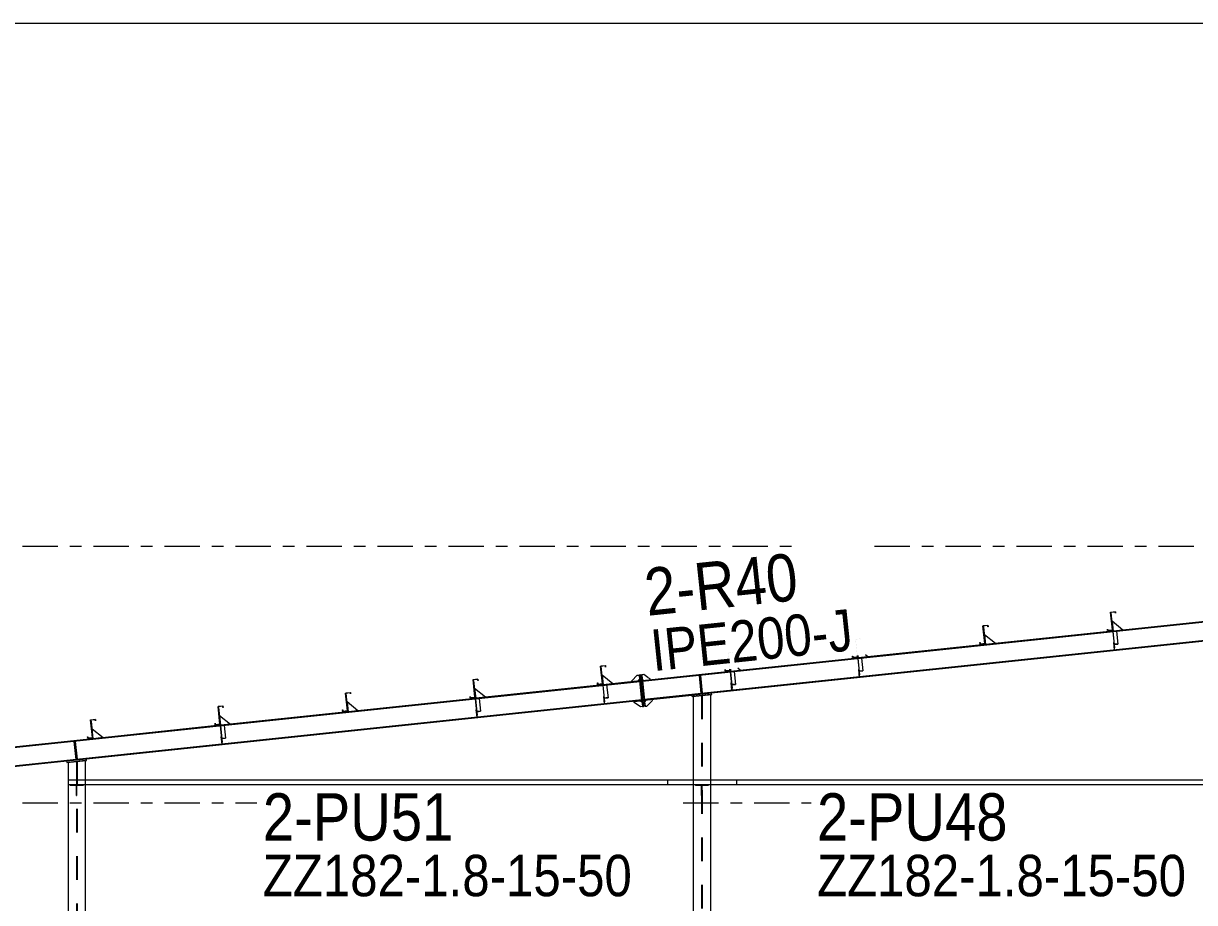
# Model space of a CAD drawing. Header units: millimetres. Extents: x -49 to 773, y -65 to 509.
# Drawn here: x 71 to 170, y 434.4 to 508.6 of the extents above; entities that cross this region are included whole.
import ezdxf

# ---------------------------------------------------------------- set-up
doc = ezdxf.new("R2010")
doc.units = ezdxf.units.MM
for name, pattern in [('XKITLINE00', [0]), ('XKITLINE02', [4, 2, -2]), ('XKITLINE03', [6, 3, -1, 1, -1])]:
    doc.linetypes.add(name, pattern=pattern)
for name, color, linetype, lineweight in [('DrawingSheet', 5, 'Continuous', 0), ('Part', 2, 'Continuous', 0), ('PartMark', 7, 'Continuous', 0), ('S-grid', 1, 'Continuous', 0)]:
    doc.layers.add(name, color=color, linetype=linetype, lineweight=lineweight)
doc.styles.add('ARIAL', font='ARIAL.TTF')

# ---------------------------------------------------------------- blocks, each defined once
blk = doc.blocks.new('*A206')
at = {"layer": 'Part'}
blk.add_hatch(color=3, dxfattribs=at).paths.add_polyline_path([(74.807, 444.292), (74.807, 444.307), (131.286, 444.307), (131.286, 444.292)], flags=17)
blk = doc.blocks.new('*A217')
at = {"layer": 'Part'}
blk.add_hatch(color=3, dxfattribs=at).paths.add_polyline_path([(74.995, 444.25), (74.995, 444.292), (76.078, 444.292), (76.078, 444.25)], flags=17)
blk = doc.blocks.new('*A231')
at = {"layer": 'Part'}
blk.add_hatch(color=3, dxfattribs=at).paths.add_polyline_path([(76.709, 449.789), (77.123, 449.833), (77.136, 449.709), (77.121, 449.707), (77.11, 449.816), (76.725, 449.776), (76.883, 448.283), (76.468, 448.239), (76.455, 448.363), (76.47, 448.365), (76.482, 448.255), (76.866, 448.296)], flags=17)
blk = doc.blocks.new('*A232')
at = {"layer": 'Part'}
blk.add_hatch(color=3, dxfattribs=at).paths.add_polyline_path([(87.482, 450.926), (87.897, 450.969), (87.91, 450.845), (87.895, 450.843), (87.883, 450.953), (87.499, 450.912), (87.656, 449.419), (87.242, 449.375), (87.229, 449.499), (87.244, 449.501), (87.255, 449.392), (87.64, 449.432)], flags=17)
blk = doc.blocks.new('*A233')
at = {"layer": 'Part'}
blk.add_hatch(color=3, dxfattribs=at).paths.add_polyline_path([(98.256, 452.062), (98.67, 452.106), (98.683, 451.981), (98.668, 451.98), (98.657, 452.089), (98.272, 452.049), (98.43, 450.555), (98.015, 450.512), (98.002, 450.636), (98.017, 450.637), (98.029, 450.528), (98.413, 450.569)], flags=17)
blk = doc.blocks.new('*A234')
at = {"layer": 'Part'}
blk.add_hatch(color=3, dxfattribs=at).paths.add_polyline_path([(109.029, 453.198), (109.444, 453.242), (109.457, 453.118), (109.442, 453.116), (109.43, 453.226), (109.046, 453.185), (109.203, 451.692), (108.789, 451.648), (108.776, 451.772), (108.791, 451.774), (108.802, 451.664), (109.187, 451.705)], flags=17)
blk = doc.blocks.new('*A235')
at = {"layer": 'Part'}
blk.add_hatch(color=3, dxfattribs=at).paths.add_polyline_path([(119.803, 454.335), (120.217, 454.378), (120.23, 454.254), (120.215, 454.253), (120.204, 454.362), (119.819, 454.321), (119.977, 452.828), (119.562, 452.784), (119.549, 452.909), (119.564, 452.91), (119.576, 452.801), (119.96, 452.841)], flags=17)
blk = doc.blocks.new('*A252')
at = {"layer": 'Part'}
blk.add_hatch(color=3, dxfattribs=at).paths.add_polyline_path([(162.897, 458.88), (163.311, 458.924), (163.325, 458.8), (163.31, 458.798), (163.298, 458.907), (162.914, 458.867), (163.071, 457.373), (162.657, 457.33), (162.644, 457.454), (162.659, 457.456), (162.67, 457.346), (163.055, 457.387)], flags=17)
blk = doc.blocks.new('*A260')
at = {"layer": 'Part'}
blk.add_hatch(color=3, dxfattribs=at).paths.add_polyline_path([(125.453, 444.292), (125.453, 444.307), (184.12, 444.307), (184.12, 444.292)], flags=17)
blk = doc.blocks.new('*A262')
at = {"layer": 'Part'}
blk.add_hatch(color=3, dxfattribs=at).paths.add_polyline_path([(127.828, 444.25), (127.828, 444.292), (128.911, 444.292), (128.911, 444.25)], flags=17)
blk = doc.blocks.new('*A265')
at = {"layer": 'Part'}
blk.add_hatch(color=3, dxfattribs=at).paths.add_polyline_path([(130.576, 455.471), (130.991, 455.515), (131.004, 455.39), (130.989, 455.389), (130.977, 455.498), (130.593, 455.458), (130.75, 453.964), (130.336, 453.921), (130.323, 454.045), (130.338, 454.046), (130.349, 453.937), (130.734, 453.978)], flags=17)
blk = doc.blocks.new('*A266')
at = {"layer": 'Part'}
blk.add_hatch(color=3, dxfattribs=at).paths.add_polyline_path([(141.35, 456.607), (141.764, 456.651), (141.777, 456.527), (141.763, 456.525), (141.751, 456.635), (141.366, 456.594), (141.524, 455.101), (141.11, 455.057), (141.097, 455.181), (141.111, 455.183), (141.123, 455.073), (141.508, 455.114)], flags=17)
blk = doc.blocks.new('*A267')
at = {"layer": 'Part'}
blk.add_hatch(color=3, dxfattribs=at).paths.add_polyline_path([(152.124, 457.744), (152.538, 457.787), (152.551, 457.663), (152.536, 457.662), (152.525, 457.771), (152.14, 457.73), (152.298, 456.237), (151.883, 456.193), (151.87, 456.318), (151.885, 456.319), (151.897, 456.21), (152.281, 456.25)], flags=17)
blk = doc.blocks.new('*A273')
at = {"layer": 'DrawingSheet', "color": 5, "linetype": 'XKITLINE00', "lineweight": 0}
blk.add_line((773.263, 508.625), (-46.737, 508.625), dxfattribs=at)
blk = doc.blocks.new('*A948')
at = {"layer": 'S-grid', "color": 1, "linetype": 'XKITLINE03', "lineweight": 0}
for p, q in [((-1.047, 464.458), (136.656, 464.458)), ((142.954, 464.458), (266.415, 464.458))]:
    blk.add_line(p, q, dxfattribs=at)
blk = doc.blocks.new('*A949')
at = {"layer": 'S-grid', "color": 1, "linetype": 'XKITLINE03', "lineweight": 0}
for p, q in [((-1.047, 442.792), (90.764, 442.792)), ((126.786, 442.792), (137.597, 442.792))]:
    blk.add_line(p, q, dxfattribs=at)
blk = doc.blocks.new('*A953')
at = {"layer": 'Part', "color": 2, "linetype": 'XKITLINE00', "lineweight": 0}
for p, q in [((123.129, 453.005), (27.195, 442.887)), ((119.986, 452.745), (109.253, 451.613)), ((123.121, 453.076), (120.027, 452.749)), ((123.289, 451.489), (27.195, 441.353)), ((123.296, 451.418), (76.354, 446.467)), ((109.212, 451.609), (98.48, 450.477)), ((98.438, 450.472), (87.706, 449.34)), ((87.665, 449.336), (76.933, 448.204)), ((76.891, 448.2), (66.159, 447.068)), ((66.118, 447.063), (55.386, 445.931)), ((74.697, 446.292), (27.195, 441.282)), ((55.344, 445.927), (44.612, 444.795)), ((44.571, 444.791), (33.838, 443.659)), ((33.797, 443.654), (27.195, 442.958))]:
    blk.add_line(p, q, dxfattribs=at)
at = {"layer": 'Part', "color": 7, "linetype": 'XKITLINE02', "lineweight": 0}
for p, q in [((120.027, 452.749), (119.986, 452.745)), ((123.296, 451.418), (123.121, 453.076)), ((109.253, 451.613), (109.212, 451.609)), ((98.48, 450.477), (98.438, 450.472)), ((87.706, 449.34), (87.665, 449.336)), ((76.933, 448.204), (76.891, 448.2)), ((66.159, 447.068), (66.118, 447.063)), ((76.354, 446.467), (74.697, 446.292)), ((55.386, 445.931), (55.344, 445.927)), ((44.612, 444.795), (44.571, 444.791)), ((33.838, 443.659), (33.797, 443.654)), ((27.195, 442.958), (27.195, 441.282))]:
    blk.add_line(p, q, dxfattribs=at)
blk = doc.blocks.new('*A958')
at = {"layer": 'Part', "color": 2, "linetype": 'XKITLINE00', "lineweight": 0}
for p, q in [((74.807, 444.708), (74.807, 444.292)), ((131.286, 444.708), (74.807, 444.708)), ((131.286, 444.693), (74.807, 444.693)), ((131.286, 444.708), (131.286, 444.292)), ((131.286, 444.307), (74.807, 444.307)), ((131.286, 444.292), (74.807, 444.292))]:
    blk.add_line(p, q, dxfattribs=at)
blk = doc.blocks.new('*A959')
at = {"layer": 'Part', "color": 2, "linetype": 'XKITLINE00', "lineweight": 0}
blk.add_line((120.856, 452.837), (119.94, 453.578), dxfattribs=at)
at = {"layer": 'Part', "color": 7, "linetype": 'XKITLINE02', "lineweight": 0}
for p, q in [((119.94, 453.578), (120.027, 452.749)), ((120.027, 452.749), (120.856, 452.837))]:
    blk.add_line(p, q, dxfattribs=at)
blk = doc.blocks.new('*A1005')
at = {"layer": 'Part', "color": 7, "linetype": 'XKITLINE02', "lineweight": 0}
for p, q in [((76.265, 446.357), (74.807, 446.203)), ((74.807, 446.203), (74.807, 444.292)), ((75.507, 446.277), (75.507, 367.708)), ((75.565, 446.283), (75.565, 367.708)), ((76.265, 444.708), (76.265, 444.292)), ((74.807, 433.875), (74.807, 433.458)), ((76.265, 433.875), (76.265, 433.458)), ((74.807, 423.042), (74.807, 422.625)), ((76.265, 423.042), (76.265, 422.625)), ((74.807, 412.208), (74.807, 411.792)), ((76.265, 412.208), (76.265, 411.792)), ((74.807, 401.375), (74.807, 400.958)), ((76.265, 401.375), (76.265, 400.958)), ((76.265, 367.708), (74.807, 367.708))]:
    blk.add_line(p, q, dxfattribs=at)
at = {"layer": 'Part', "color": 2, "linetype": 'XKITLINE00', "lineweight": 0}
for p, q in [((76.265, 446.357), (76.265, 444.708)), ((74.807, 446.203), (74.807, 444.708)), ((74.807, 444.292), (74.807, 433.875)), ((76.265, 444.292), (76.265, 433.875)), ((74.807, 433.458), (74.807, 423.042)), ((76.265, 433.458), (76.265, 423.042)), ((74.807, 422.625), (74.807, 412.208)), ((76.265, 422.625), (76.265, 412.208)), ((74.807, 411.792), (74.807, 401.375)), ((76.265, 411.792), (76.265, 401.375)), ((74.807, 400.958), (74.807, 367.708)), ((76.265, 400.958), (76.265, 367.708))]:
    blk.add_line(p, q, dxfattribs=at)
blk = doc.blocks.new('*A1034')
at = {"layer": 'Part', "color": 7, "linetype": 'XKITLINE02', "lineweight": 0}
for p, q in [((87.767, 448.371), (87.725, 448.366)), ((87.725, 448.366), (87.791, 447.745)), ((87.832, 447.749), (87.767, 448.371)), ((87.778, 447.869), (87.819, 447.873)), ((87.791, 447.745), (87.832, 447.749))]:
    blk.add_line(p, q, dxfattribs=at)
blk = doc.blocks.new('*A1035')
at = {"layer": 'Part', "color": 2, "linetype": 'XKITLINE00', "lineweight": 0}
for p, q in [((76.775, 449.696), (76.734, 449.691)), ((76.933, 448.204), (76.775, 449.696)), ((76.883, 448.283), (76.891, 448.2)), ((76.891, 448.2), (76.933, 448.204))]:
    blk.add_line(p, q, dxfattribs=at)
at = {"layer": 'Part', "color": 7, "linetype": 'XKITLINE02', "lineweight": 0}
blk.add_line((76.734, 449.691), (76.883, 448.283), dxfattribs=at)
blk = doc.blocks.new('*A1036')
at = {"layer": 'Part', "color": 2, "linetype": 'XKITLINE00', "lineweight": 0}
blk.add_line((76.845, 449.033), (77.761, 448.291), dxfattribs=at)
at = {"layer": 'Part', "color": 7, "linetype": 'XKITLINE02', "lineweight": 0}
for p, q in [((76.933, 448.204), (76.845, 449.033)), ((77.761, 448.291), (76.933, 448.204))]:
    blk.add_line(p, q, dxfattribs=at)
blk = doc.blocks.new('*A1037')
at = {"layer": 'Part', "color": 7, "linetype": 'XKITLINE02', "lineweight": 0}
for p, q in [((75.328, 447.955), (75.411, 447.964)), ((75.486, 446.455), (75.328, 447.955)), ((75.424, 447.84), (75.341, 447.831)), ((75.411, 447.964), (75.569, 446.464)), ((75.473, 446.579), (75.556, 446.588)), ((75.569, 446.464), (75.486, 446.455))]:
    blk.add_line(p, q, dxfattribs=at)
blk = doc.blocks.new('*A1038')
at = {"layer": 'Part', "color": 2, "linetype": 'XKITLINE00', "lineweight": 0}
for p, q in [((75.411, 447.964), (75.328, 447.955)), ((75.328, 447.955), (75.486, 446.455)), ((75.411, 447.964), (75.569, 446.464)), ((75.569, 446.464), (75.486, 446.455))]:
    blk.add_line(p, q, dxfattribs=at)
at = {"layer": 'Part', "color": 7, "linetype": 'XKITLINE02', "lineweight": 0}
for p, q in [((75.341, 447.831), (75.424, 447.84)), ((75.473, 446.579), (75.556, 446.588))]:
    blk.add_line(p, q, dxfattribs=at)
blk = doc.blocks.new('*A1039')
at = {"layer": 'Part', "color": 2, "linetype": 'XKITLINE00', "lineweight": 0}
for p, q in [((76.354, 446.467), (74.697, 446.292)), ((74.708, 446.193), (76.365, 446.368)), ((76.365, 446.368), (76.354, 446.467)), ((74.697, 446.292), (74.708, 446.193))]:
    blk.add_line(p, q, dxfattribs=at)
blk = doc.blocks.new('*A1042')
at = {"layer": 'Part', "color": 2, "linetype": 'XKITLINE00', "lineweight": 0}
for p, q in [((76.078, 444.292), (74.995, 444.292)), ((74.995, 444.292), (74.995, 444.25)), ((76.078, 444.25), (74.995, 444.25)), ((76.078, 444.292), (76.078, 444.25))]:
    blk.add_line(p, q, dxfattribs=at)
blk = doc.blocks.new('*A1043')
at = {"layer": 'Part', "color": 2, "linetype": 'XKITLINE00', "lineweight": 0}
for p, q in [((75.515, 443.417), (75.515, 444.25)), ((75.515, 443.417), (75.557, 443.417)), ((75.557, 443.417), (75.557, 444.25))]:
    blk.add_line(p, q, dxfattribs=at)
at = {"layer": 'Part', "color": 7, "linetype": 'XKITLINE02', "lineweight": 0}
blk.add_line((75.515, 444.25), (75.557, 444.25), dxfattribs=at)
blk = doc.blocks.new('*A1044')
at = {"layer": 'Part', "color": 2, "linetype": 'XKITLINE00', "lineweight": 0}
for p, q in [((87.549, 450.832), (87.508, 450.828)), ((87.706, 449.34), (87.549, 450.832)), ((87.656, 449.419), (87.665, 449.336)), ((87.665, 449.336), (87.706, 449.34))]:
    blk.add_line(p, q, dxfattribs=at)
at = {"layer": 'Part', "color": 7, "linetype": 'XKITLINE02', "lineweight": 0}
blk.add_line((87.508, 450.828), (87.656, 449.419), dxfattribs=at)
blk = doc.blocks.new('*A1045')
at = {"layer": 'Part', "color": 2, "linetype": 'XKITLINE00', "lineweight": 0}
blk.add_line((87.619, 450.169), (88.535, 449.428), dxfattribs=at)
at = {"layer": 'Part', "color": 7, "linetype": 'XKITLINE02', "lineweight": 0}
for p, q in [((87.706, 449.34), (87.619, 450.169)), ((88.535, 449.428), (87.706, 449.34))]:
    blk.add_line(p, q, dxfattribs=at)
blk = doc.blocks.new('*A1046')
at = {"layer": 'Part', "color": 7, "linetype": 'XKITLINE02', "lineweight": 0}
for p, q in [((88.001, 449.33), (88.115, 448.245)), ((87.669, 449.295), (87.815, 447.917)), ((87.688, 449.279), (87.831, 447.919)), ((88.114, 448.26), (87.782, 448.225)), ((87.8, 448.212), (88.115, 448.245)), ((87.815, 447.917), (87.831, 447.919))]:
    blk.add_line(p, q, dxfattribs=at)
blk = doc.blocks.new('*A1047')
at = {"layer": 'Part', "color": 7, "linetype": 'XKITLINE02', "lineweight": 0}
for p, q in [((120.087, 451.78), (120.046, 451.775)), ((120.046, 451.775), (120.112, 451.154)), ((120.153, 451.158), (120.087, 451.78)), ((120.098, 451.278), (120.14, 451.282)), ((120.112, 451.154), (120.153, 451.158))]:
    blk.add_line(p, q, dxfattribs=at)
blk = doc.blocks.new('*A1048')
at = {"layer": 'Part', "color": 7, "linetype": 'XKITLINE02', "lineweight": 0}
for p, q in [((109.216, 451.567), (109.362, 450.189)), ((109.235, 451.551), (109.378, 450.191)), ((109.548, 451.602), (109.662, 450.518)), ((109.661, 450.533), (109.329, 450.498)), ((109.347, 450.484), (109.662, 450.518)), ((109.362, 450.189), (109.378, 450.191))]:
    blk.add_line(p, q, dxfattribs=at)
blk = doc.blocks.new('*A1049')
at = {"layer": 'Part', "color": 2, "linetype": 'XKITLINE00', "lineweight": 0}
for p, q in [((109.096, 453.105), (109.055, 453.1)), ((109.253, 451.613), (109.096, 453.105)), ((109.203, 451.692), (109.212, 451.609)), ((109.212, 451.609), (109.253, 451.613))]:
    blk.add_line(p, q, dxfattribs=at)
at = {"layer": 'Part', "color": 7, "linetype": 'XKITLINE02', "lineweight": 0}
blk.add_line((109.055, 453.1), (109.203, 451.692), dxfattribs=at)
blk = doc.blocks.new('*A1050')
at = {"layer": 'Part', "color": 2, "linetype": 'XKITLINE00', "lineweight": 0}
blk.add_line((110.082, 451.701), (109.166, 452.442), dxfattribs=at)
at = {"layer": 'Part', "color": 7, "linetype": 'XKITLINE02', "lineweight": 0}
for p, q in [((109.166, 452.442), (109.253, 451.613)), ((109.253, 451.613), (110.082, 451.701))]:
    blk.add_line(p, q, dxfattribs=at)
blk = doc.blocks.new('*A1051')
at = {"layer": 'Part', "color": 7, "linetype": 'XKITLINE02', "lineweight": 0}
for p, q in [((109.314, 450.643), (109.272, 450.639)), ((109.272, 450.639), (109.338, 450.017)), ((109.379, 450.022), (109.314, 450.643)), ((109.325, 450.142), (109.366, 450.146)), ((109.338, 450.017), (109.379, 450.022))]:
    blk.add_line(p, q, dxfattribs=at)
blk = doc.blocks.new('*A1052')
at = {"layer": 'Part', "color": 2, "linetype": 'XKITLINE00', "lineweight": 0}
for p, q in [((98.323, 451.968), (98.281, 451.964)), ((98.48, 450.477), (98.323, 451.968)), ((98.43, 450.555), (98.438, 450.472)), ((98.438, 450.472), (98.48, 450.477))]:
    blk.add_line(p, q, dxfattribs=at)
at = {"layer": 'Part', "color": 7, "linetype": 'XKITLINE02', "lineweight": 0}
blk.add_line((98.281, 451.964), (98.43, 450.555), dxfattribs=at)
blk = doc.blocks.new('*A1053')
at = {"layer": 'Part', "color": 2, "linetype": 'XKITLINE00', "lineweight": 0}
blk.add_line((99.309, 450.564), (98.392, 451.305), dxfattribs=at)
at = {"layer": 'Part', "color": 7, "linetype": 'XKITLINE02', "lineweight": 0}
for p, q in [((98.392, 451.305), (98.48, 450.477)), ((98.48, 450.477), (99.309, 450.564))]:
    blk.add_line(p, q, dxfattribs=at)
blk = doc.blocks.new('*A1054')
at = {"layer": 'Part', "color": 2, "linetype": 'XKITLINE00', "lineweight": 0}
for p, q in [((119.87, 454.241), (119.828, 454.237)), ((120.027, 452.749), (119.87, 454.241)), ((119.977, 452.828), (119.986, 452.745)), ((119.986, 452.745), (120.027, 452.749))]:
    blk.add_line(p, q, dxfattribs=at)
at = {"layer": 'Part', "color": 7, "linetype": 'XKITLINE02', "lineweight": 0}
blk.add_line((119.828, 454.237), (119.977, 452.828), dxfattribs=at)
blk = doc.blocks.new('*A1055')
at = {"layer": 'Part', "color": 7, "linetype": 'XKITLINE02', "lineweight": 0}
for p, q in [((119.99, 452.704), (120.135, 451.326)), ((120.008, 452.688), (120.152, 451.328)), ((120.321, 452.739), (120.436, 451.654)), ((120.434, 451.669), (120.103, 451.634)), ((120.121, 451.621), (120.436, 451.654)), ((120.135, 451.326), (120.152, 451.328))]:
    blk.add_line(p, q, dxfattribs=at)
blk = doc.blocks.new('*A1094')
at = {"layer": 'Part', "color": 2, "linetype": 'XKITLINE00', "lineweight": 0}
for p, q in [((76.709, 449.789), (77.123, 449.833)), ((76.866, 448.296), (76.709, 449.789)), ((77.11, 449.816), (76.725, 449.776)), ((76.725, 449.776), (76.883, 448.283)), ((77.121, 449.707), (77.11, 449.816)), ((77.136, 449.709), (77.121, 449.707)), ((77.123, 449.833), (77.136, 449.709)), ((76.455, 448.363), (76.47, 448.365)), ((76.468, 448.239), (76.455, 448.363)), ((76.47, 448.365), (76.482, 448.255)), ((76.883, 448.283), (76.468, 448.239)), ((76.482, 448.255), (76.866, 448.296))]:
    blk.add_line(p, q, dxfattribs=at)
blk = doc.blocks.new('*A1095')
at = {"layer": 'Part', "color": 2, "linetype": 'XKITLINE00', "lineweight": 0}
for p, q in [((87.482, 450.926), (87.897, 450.969)), ((87.64, 449.432), (87.482, 450.926)), ((87.883, 450.953), (87.499, 450.912)), ((87.499, 450.912), (87.656, 449.419)), ((87.895, 450.843), (87.883, 450.953)), ((87.91, 450.845), (87.895, 450.843)), ((87.897, 450.969), (87.91, 450.845)), ((87.229, 449.499), (87.244, 449.501)), ((87.242, 449.375), (87.229, 449.499)), ((87.656, 449.419), (87.242, 449.375)), ((87.244, 449.501), (87.255, 449.392)), ((87.255, 449.392), (87.64, 449.432))]:
    blk.add_line(p, q, dxfattribs=at)
blk = doc.blocks.new('*A1096')
at = {"layer": 'Part', "color": 2, "linetype": 'XKITLINE00', "lineweight": 0}
for p, q in [((98.256, 452.062), (98.67, 452.106)), ((98.413, 450.569), (98.256, 452.062)), ((98.657, 452.089), (98.272, 452.049)), ((98.272, 452.049), (98.43, 450.555)), ((98.668, 451.98), (98.657, 452.089)), ((98.683, 451.981), (98.668, 451.98)), ((98.67, 452.106), (98.683, 451.981)), ((98.002, 450.636), (98.017, 450.637)), ((98.015, 450.512), (98.002, 450.636)), ((98.43, 450.555), (98.015, 450.512)), ((98.017, 450.637), (98.029, 450.528)), ((98.029, 450.528), (98.413, 450.569))]:
    blk.add_line(p, q, dxfattribs=at)
blk = doc.blocks.new('*A1097')
at = {"layer": 'Part', "color": 2, "linetype": 'XKITLINE00', "lineweight": 0}
for p, q in [((109.029, 453.198), (109.444, 453.242)), ((109.187, 451.705), (109.029, 453.198)), ((109.43, 453.226), (109.046, 453.185)), ((109.046, 453.185), (109.203, 451.692)), ((109.442, 453.116), (109.43, 453.226)), ((109.457, 453.118), (109.442, 453.116)), ((109.444, 453.242), (109.457, 453.118)), ((108.776, 451.772), (108.791, 451.774)), ((108.789, 451.648), (108.776, 451.772)), ((109.203, 451.692), (108.789, 451.648)), ((108.791, 451.774), (108.802, 451.664)), ((108.802, 451.664), (109.187, 451.705))]:
    blk.add_line(p, q, dxfattribs=at)
blk = doc.blocks.new('*A1098')
at = {"layer": 'Part', "color": 2, "linetype": 'XKITLINE00', "lineweight": 0}
for p, q in [((119.803, 454.335), (120.217, 454.378)), ((119.96, 452.841), (119.803, 454.335)), ((120.204, 454.362), (119.819, 454.321)), ((119.819, 454.321), (119.977, 452.828)), ((120.215, 454.253), (120.204, 454.362)), ((120.217, 454.378), (120.23, 454.254)), ((120.23, 454.254), (120.215, 454.253)), ((119.549, 452.909), (119.564, 452.91)), ((119.562, 452.784), (119.549, 452.909)), ((119.977, 452.828), (119.562, 452.784)), ((119.564, 452.91), (119.576, 452.801)), ((119.576, 452.801), (119.96, 452.841))]:
    blk.add_line(p, q, dxfattribs=at)
blk = doc.blocks.new('*A1103')
at = {"layer": 'Part', "color": 7, "linetype": 'XKITLINE02', "lineweight": 0}
for p, q in [((129.099, 451.93), (127.64, 451.776)), ((128.34, 451.85), (128.34, 367.708)), ((128.399, 451.856), (128.399, 367.708)), ((127.64, 444.708), (127.64, 444.292)), ((129.099, 444.708), (129.099, 444.292)), ((127.64, 433.875), (127.64, 433.458)), ((129.099, 433.875), (129.099, 433.458)), ((127.64, 423.042), (127.64, 422.625)), ((129.099, 423.042), (129.099, 422.625)), ((127.64, 412.208), (127.64, 411.792)), ((129.099, 412.208), (129.099, 411.792)), ((127.64, 401.375), (127.64, 400.958)), ((129.099, 401.375), (129.099, 400.958)), ((129.099, 367.708), (127.64, 367.708))]:
    blk.add_line(p, q, dxfattribs=at)
at = {"layer": 'Part', "color": 2, "linetype": 'XKITLINE00', "lineweight": 0}
for p, q in [((127.64, 451.776), (127.64, 444.708)), ((129.099, 451.93), (129.099, 444.708)), ((127.64, 444.292), (127.64, 433.875)), ((129.099, 444.292), (129.099, 433.875)), ((127.64, 433.458), (127.64, 423.042)), ((129.099, 433.458), (129.099, 423.042)), ((127.64, 422.625), (127.64, 412.208)), ((129.099, 422.625), (129.099, 412.208)), ((127.64, 411.792), (127.64, 401.375)), ((129.099, 411.792), (129.099, 401.375)), ((127.64, 400.958), (127.64, 367.708)), ((129.099, 400.958), (129.099, 367.708))]:
    blk.add_line(p, q, dxfattribs=at)
blk = doc.blocks.new('*A1105')
at = {"layer": 'Part', "color": 2, "linetype": 'XKITLINE00', "lineweight": 0}
for p, q in [((229.461, 464.221), (123.344, 453.028)), ((229.461, 462.688), (123.504, 451.512)), ((173.853, 458.427), (163.121, 457.295)), ((180.364, 457.438), (129.188, 452.04)), ((163.08, 457.291), (152.348, 456.159)), ((152.306, 456.154), (141.574, 455.022)), ((141.533, 455.018), (130.801, 453.886)), ((130.759, 453.881), (123.337, 453.099)), ((127.53, 451.865), (123.512, 451.441))]:
    blk.add_line(p, q, dxfattribs=at)
at = {"layer": 'Part', "color": 7, "linetype": 'XKITLINE02', "lineweight": 0}
for p, q in [((163.121, 457.295), (163.08, 457.291)), ((152.348, 456.159), (152.306, 456.154)), ((141.574, 455.022), (141.533, 455.018)), ((130.801, 453.886), (130.759, 453.881)), ((123.337, 453.099), (123.512, 451.441)), ((129.188, 452.04), (127.53, 451.865))]:
    blk.add_line(p, q, dxfattribs=at)
blk = doc.blocks.new('*A1142')
at = {"layer": 'Part', "color": 7, "linetype": 'XKITLINE02', "lineweight": 0}
for p, q in [((163.182, 456.325), (163.14, 456.321)), ((163.14, 456.321), (163.206, 455.699)), ((163.247, 455.703), (163.182, 456.325)), ((163.193, 455.823), (163.234, 455.828)), ((163.206, 455.699), (163.247, 455.703))]:
    blk.add_line(p, q, dxfattribs=at)
blk = doc.blocks.new('*A1143')
at = {"layer": 'Part', "color": 2, "linetype": 'XKITLINE00', "lineweight": 0}
blk.add_line((163.95, 457.382), (163.034, 458.124), dxfattribs=at)
at = {"layer": 'Part', "color": 7, "linetype": 'XKITLINE02', "lineweight": 0}
for p, q in [((163.034, 458.124), (163.121, 457.295)), ((163.121, 457.295), (163.95, 457.382))]:
    blk.add_line(p, q, dxfattribs=at)
blk = doc.blocks.new('*A1144')
at = {"layer": 'Part', "color": 2, "linetype": 'XKITLINE00', "lineweight": 0}
for p, q in [((162.964, 458.787), (162.923, 458.782)), ((163.121, 457.295), (162.964, 458.787)), ((163.071, 457.373), (163.08, 457.291)), ((163.08, 457.291), (163.121, 457.295))]:
    blk.add_line(p, q, dxfattribs=at)
at = {"layer": 'Part', "color": 7, "linetype": 'XKITLINE02', "lineweight": 0}
blk.add_line((162.923, 458.782), (163.071, 457.373), dxfattribs=at)
blk = doc.blocks.new('*A1145')
at = {"layer": 'Part', "color": 7, "linetype": 'XKITLINE02', "lineweight": 0}
for p, q in [((163.084, 457.249), (163.23, 455.871)), ((163.416, 457.284), (163.53, 456.199)), ((163.103, 457.233), (163.246, 455.873)), ((163.529, 456.215), (163.197, 456.18)), ((163.215, 456.166), (163.53, 456.199)), ((163.23, 455.871), (163.246, 455.873))]:
    blk.add_line(p, q, dxfattribs=at)
blk = doc.blocks.new('*A1159')
at = {"layer": 'Part', "color": 2, "linetype": 'XKITLINE00', "lineweight": 0}
for p, q in [((152.124, 457.744), (152.538, 457.787)), ((152.281, 456.25), (152.124, 457.744)), ((152.525, 457.771), (152.14, 457.73)), ((152.14, 457.73), (152.298, 456.237)), ((152.536, 457.662), (152.525, 457.771)), ((152.551, 457.663), (152.536, 457.662)), ((152.538, 457.787), (152.551, 457.663)), ((151.87, 456.318), (151.885, 456.319)), ((151.883, 456.193), (151.87, 456.318)), ((151.885, 456.319), (151.897, 456.21)), ((151.897, 456.21), (152.281, 456.25)), ((152.298, 456.237), (151.883, 456.193))]:
    blk.add_line(p, q, dxfattribs=at)
blk = doc.blocks.new('*A1160')
at = {"layer": 'Part', "color": 2, "linetype": 'XKITLINE00', "lineweight": 0}
for p, q in [((162.897, 458.88), (163.311, 458.924)), ((163.055, 457.387), (162.897, 458.88)), ((163.298, 458.907), (162.914, 458.867)), ((162.914, 458.867), (163.071, 457.373)), ((163.31, 458.798), (163.298, 458.907)), ((163.325, 458.8), (163.31, 458.798)), ((163.311, 458.924), (163.325, 458.8)), ((162.644, 457.454), (162.659, 457.456)), ((162.657, 457.33), (162.644, 457.454)), ((163.071, 457.373), (162.657, 457.33)), ((162.659, 457.456), (162.67, 457.346)), ((162.67, 457.346), (163.055, 457.387))]:
    blk.add_line(p, q, dxfattribs=at)
blk = doc.blocks.new('*A1170')
at = {"layer": 'Part', "color": 2, "linetype": 'XKITLINE00', "lineweight": 0}
for p, q in [((125.453, 444.708), (125.453, 444.292)), ((184.12, 444.708), (125.453, 444.708)), ((184.12, 444.693), (125.453, 444.693)), ((184.12, 444.708), (184.12, 444.292)), ((184.12, 444.307), (125.453, 444.307)), ((184.12, 444.292), (125.453, 444.292))]:
    blk.add_line(p, q, dxfattribs=at)
blk = doc.blocks.new('*A1171')
at = {"layer": 'Part', "color": 2, "linetype": 'XKITLINE00', "lineweight": 0}
for p, q in [((123.168, 453.584), (123.069, 453.573)), ((123.069, 453.573), (123.349, 450.921)), ((123.448, 450.932), (123.168, 453.584)), ((123.349, 450.921), (123.448, 450.932))]:
    blk.add_line(p, q, dxfattribs=at)
blk = doc.blocks.new('*A1172')
at = {"layer": 'Part', "color": 2, "linetype": 'XKITLINE00', "lineweight": 0}
for p, q in [((122.45, 453.089), (122.903, 453.556)), ((122.903, 453.556), (123.069, 453.573)), ((122.458, 453.006), (122.45, 453.089)), ((122.997, 453.063), (123.108, 453.2))]:
    blk.add_line(p, q, dxfattribs=at)
at = {"layer": 'Part', "color": 7, "linetype": 'XKITLINE02', "lineweight": 0}
for p, q in [((123.069, 453.573), (123.108, 453.2)), ((122.458, 453.006), (122.997, 453.063))]:
    blk.add_line(p, q, dxfattribs=at)
blk = doc.blocks.new('*A1173')
at = {"layer": 'Part', "color": 7, "linetype": 'XKITLINE02', "lineweight": 0}
for p, q in [((122.633, 451.348), (123.172, 451.405)), ((123.309, 451.294), (123.349, 450.921))]:
    blk.add_line(p, q, dxfattribs=at)
at = {"layer": 'Part', "color": 2, "linetype": 'XKITLINE00', "lineweight": 0}
for p, q in [((122.642, 451.266), (122.633, 451.348)), ((123.172, 451.405), (123.309, 451.294)), ((123.183, 450.904), (122.642, 451.266)), ((123.349, 450.921), (123.183, 450.904))]:
    blk.add_line(p, q, dxfattribs=at)
blk = doc.blocks.new('*A1176')
at = {"layer": 'Part', "color": 2, "linetype": 'XKITLINE00', "lineweight": 0}
for p, q in [((128.911, 444.292), (127.828, 444.292)), ((127.828, 444.292), (127.828, 444.25)), ((128.911, 444.25), (127.828, 444.25)), ((128.911, 444.292), (128.911, 444.25))]:
    blk.add_line(p, q, dxfattribs=at)
blk = doc.blocks.new('*A1177')
at = {"layer": 'Part', "color": 2, "linetype": 'XKITLINE00', "lineweight": 0}
for p, q in [((128.349, 443.417), (128.349, 444.25)), ((128.349, 443.417), (128.39, 443.417)), ((128.39, 443.417), (128.39, 444.25))]:
    blk.add_line(p, q, dxfattribs=at)
at = {"layer": 'Part', "color": 7, "linetype": 'XKITLINE02', "lineweight": 0}
blk.add_line((128.349, 444.25), (128.39, 444.25), dxfattribs=at)
blk = doc.blocks.new('*A1178')
at = {"layer": 'Part', "color": 7, "linetype": 'XKITLINE02', "lineweight": 0}
for p, q in [((130.764, 453.84), (130.909, 452.462)), ((130.782, 453.824), (130.925, 452.464)), ((131.095, 453.875), (131.209, 452.79)), ((131.208, 452.806), (130.876, 452.771)), ((130.895, 452.757), (131.209, 452.79)), ((130.909, 452.462), (130.925, 452.464))]:
    blk.add_line(p, q, dxfattribs=at)
blk = doc.blocks.new('*A1179')
at = {"layer": 'Part', "color": 7, "linetype": 'XKITLINE02', "lineweight": 0}
blk.add_line((130.738, 454.08), (130.75, 453.964), dxfattribs=at)
at = {"layer": 'Part', "color": 2, "linetype": 'XKITLINE00', "lineweight": 0}
for p, q in [((130.75, 453.964), (130.759, 453.881)), ((130.759, 453.881), (130.801, 453.886)), ((130.801, 453.886), (130.78, 454.085))]:
    blk.add_line(p, q, dxfattribs=at)
blk = doc.blocks.new('*A1180')
at = {"layer": 'Part', "color": 7, "linetype": 'XKITLINE02', "lineweight": 0}
for p, q in [((130.78, 454.085), (130.801, 453.886)), ((130.801, 453.886), (131.629, 453.973))]:
    blk.add_line(p, q, dxfattribs=at)
at = {"layer": 'Part', "color": 2, "linetype": 'XKITLINE00', "lineweight": 0}
blk.add_line((131.629, 453.973), (131.409, 454.151), dxfattribs=at)
blk = doc.blocks.new('*A1181')
at = {"layer": 'Part', "color": 7, "linetype": 'XKITLINE02', "lineweight": 0}
for p, q in [((130.861, 452.916), (130.82, 452.912)), ((130.82, 452.912), (130.885, 452.29)), ((130.927, 452.294), (130.861, 452.916)), ((130.872, 452.414), (130.913, 452.419)), ((130.885, 452.29), (130.927, 452.294))]:
    blk.add_line(p, q, dxfattribs=at)
blk = doc.blocks.new('*A1182')
at = {"layer": 'Part', "color": 2, "linetype": 'XKITLINE00', "lineweight": 0}
for p, q in [((128.244, 453.537), (128.162, 453.528)), ((128.162, 453.528), (128.32, 452.028)), ((128.244, 453.537), (128.403, 452.037)), ((128.403, 452.037), (128.32, 452.028))]:
    blk.add_line(p, q, dxfattribs=at)
at = {"layer": 'Part', "color": 7, "linetype": 'XKITLINE02', "lineweight": 0}
for p, q in [((128.175, 453.404), (128.258, 453.412)), ((128.307, 452.152), (128.39, 452.161))]:
    blk.add_line(p, q, dxfattribs=at)
blk = doc.blocks.new('*A1183')
at = {"layer": 'Part', "color": 2, "linetype": 'XKITLINE00', "lineweight": 0}
for p, q in [((123.636, 451.454), (123.525, 451.317)), ((123.73, 450.961), (124.183, 451.428)), ((124.183, 451.428), (124.175, 451.511)), ((123.564, 450.944), (123.73, 450.961))]:
    blk.add_line(p, q, dxfattribs=at)
at = {"layer": 'Part', "color": 7, "linetype": 'XKITLINE02', "lineweight": 0}
for p, q in [((123.525, 451.317), (123.564, 450.944)), ((124.175, 451.511), (123.636, 451.454))]:
    blk.add_line(p, q, dxfattribs=at)
blk = doc.blocks.new('*A1184')
at = {"layer": 'Part', "color": 2, "linetype": 'XKITLINE00', "lineweight": 0}
for p, q in [((123.45, 453.613), (123.284, 453.596)), ((123.811, 453.372), (123.45, 453.613)), ((123.991, 453.251), (123.84, 453.353)), ((123.324, 453.223), (123.461, 453.112)), ((124, 453.168), (123.991, 453.251))]:
    blk.add_line(p, q, dxfattribs=at)
at = {"layer": 'Part', "color": 7, "linetype": 'XKITLINE02', "lineweight": 0}
for p, q in [((123.284, 453.596), (123.324, 453.223)), ((123.461, 453.112), (124, 453.168))]:
    blk.add_line(p, q, dxfattribs=at)
blk = doc.blocks.new('*A1185')
at = {"layer": 'Part', "color": 7, "linetype": 'XKITLINE02', "lineweight": 0}
for p, q in [((128.162, 453.528), (128.244, 453.537)), ((128.32, 452.028), (128.162, 453.528)), ((128.258, 453.412), (128.175, 453.404)), ((128.244, 453.537), (128.403, 452.037)), ((128.307, 452.152), (128.39, 452.161)), ((128.403, 452.037), (128.32, 452.028))]:
    blk.add_line(p, q, dxfattribs=at)
blk = doc.blocks.new('*A1186')
at = {"layer": 'Part', "color": 2, "linetype": 'XKITLINE00', "lineweight": 0}
for p, q in [((129.188, 452.04), (127.53, 451.865)), ((127.53, 451.865), (127.541, 451.766)), ((127.541, 451.766), (129.198, 451.94)), ((129.198, 451.94), (129.188, 452.04))]:
    blk.add_line(p, q, dxfattribs=at)
blk = doc.blocks.new('*A1187')
at = {"layer": 'Part', "color": 2, "linetype": 'XKITLINE00', "lineweight": 0}
for p, q in [((123.185, 453.585), (123.284, 453.596)), ((123.465, 450.933), (123.185, 453.585)), ((123.564, 450.944), (123.284, 453.596)), ((123.564, 450.944), (123.465, 450.933))]:
    blk.add_line(p, q, dxfattribs=at)
blk = doc.blocks.new('*A1188')
at = {"layer": 'Part', "color": 7, "linetype": 'XKITLINE02', "lineweight": 0}
for p, q in [((141.537, 454.977), (141.682, 453.599)), ((141.556, 454.96), (141.699, 453.6)), ((141.869, 455.011), (141.983, 453.927)), ((141.981, 453.942), (141.65, 453.907)), ((141.668, 453.893), (141.983, 453.927)), ((141.682, 453.599), (141.699, 453.6))]:
    blk.add_line(p, q, dxfattribs=at)
blk = doc.blocks.new('*A1189')
at = {"layer": 'Part', "color": 7, "linetype": 'XKITLINE02', "lineweight": 0}
blk.add_line((141.512, 455.217), (141.524, 455.101), dxfattribs=at)
at = {"layer": 'Part', "color": 2, "linetype": 'XKITLINE00', "lineweight": 0}
for p, q in [((141.524, 455.101), (141.533, 455.018)), ((141.533, 455.018), (141.574, 455.022)), ((141.574, 455.022), (141.553, 455.221))]:
    blk.add_line(p, q, dxfattribs=at)
blk = doc.blocks.new('*A1190')
at = {"layer": 'Part', "color": 2, "linetype": 'XKITLINE00', "lineweight": 0}
blk.add_line((142.403, 455.11), (142.183, 455.288), dxfattribs=at)
at = {"layer": 'Part', "color": 7, "linetype": 'XKITLINE02', "lineweight": 0}
for p, q in [((141.553, 455.221), (141.574, 455.022)), ((141.574, 455.022), (142.403, 455.11))]:
    blk.add_line(p, q, dxfattribs=at)
blk = doc.blocks.new('*A1191')
at = {"layer": 'Part', "color": 7, "linetype": 'XKITLINE02', "lineweight": 0}
for p, q in [((141.635, 454.052), (141.593, 454.048)), ((141.593, 454.048), (141.659, 453.426)), ((141.7, 453.431), (141.635, 454.052)), ((141.646, 453.551), (141.687, 453.555)), ((141.659, 453.426), (141.7, 453.431))]:
    blk.add_line(p, q, dxfattribs=at)
blk = doc.blocks.new('*A1192')
at = {"layer": 'Part', "color": 2, "linetype": 'XKITLINE00', "lineweight": 0}
blk.add_line((153.176, 456.246), (152.26, 456.987), dxfattribs=at)
at = {"layer": 'Part', "color": 7, "linetype": 'XKITLINE02', "lineweight": 0}
for p, q in [((152.26, 456.987), (152.348, 456.159)), ((152.348, 456.159), (153.176, 456.246))]:
    blk.add_line(p, q, dxfattribs=at)
blk = doc.blocks.new('*A1193')
at = {"layer": 'Part', "color": 2, "linetype": 'XKITLINE00', "lineweight": 0}
for p, q in [((152.19, 457.65), (152.149, 457.646)), ((152.348, 456.159), (152.19, 457.65)), ((152.298, 456.237), (152.306, 456.154)), ((152.306, 456.154), (152.348, 456.159))]:
    blk.add_line(p, q, dxfattribs=at)
at = {"layer": 'Part', "color": 7, "linetype": 'XKITLINE02', "lineweight": 0}
blk.add_line((152.149, 457.646), (152.298, 456.237), dxfattribs=at)
blk = doc.blocks.new('*A1196')
at = {"layer": 'Part', "color": 2, "linetype": 'XKITLINE00', "lineweight": 0}
for p, q in [((130.323, 454.045), (130.338, 454.046)), ((130.324, 454.037), (130.323, 454.045)), ((130.336, 453.921), (130.324, 454.037)), ((130.75, 453.964), (130.336, 453.921)), ((130.338, 454.046), (130.339, 454.038)), ((130.339, 454.038), (130.349, 453.937)), ((130.349, 453.937), (130.734, 453.978)), ((130.734, 453.978), (130.723, 454.079)), ((130.738, 454.08), (130.75, 453.964))]:
    blk.add_line(p, q, dxfattribs=at)
blk = doc.blocks.new('*A1197')
at = {"layer": 'Part', "color": 2, "linetype": 'XKITLINE00', "lineweight": 0}
for p, q in [((141.097, 455.181), (141.111, 455.183)), ((141.097, 455.173), (141.097, 455.181)), ((141.11, 455.057), (141.097, 455.173)), ((141.524, 455.101), (141.11, 455.057)), ((141.111, 455.183), (141.112, 455.175)), ((141.112, 455.175), (141.123, 455.073)), ((141.123, 455.073), (141.508, 455.114)), ((141.508, 455.114), (141.497, 455.215)), ((141.512, 455.217), (141.524, 455.101))]:
    blk.add_line(p, q, dxfattribs=at)
blk = doc.blocks.new('*A1226')
at = {"layer": 'PartMark', "color": 3, "style": 'ARIAL', "width": 0.85}
blk.add_text('2-PU51', height=4, dxfattribs=at).set_placement((91.264, 439.592))
at = {"layer": 'PartMark', "color": 7, "style": 'ARIAL', "width": 0.85}
blk.add_text('ZZ182-1.8-15-50', height=3.5, dxfattribs=at).set_placement((91.264, 434.892))
blk = doc.blocks.new('*A1250')
at = {"layer": 'PartMark', "color": 3, "style": 'ARIAL', "width": 0.85}
blk.add_text('2-PU48', height=4, dxfattribs=at).set_placement((138.097, 439.592))
at = {"layer": 'PartMark', "color": 7, "style": 'ARIAL', "width": 0.85}
blk.add_text('ZZ182-1.8-15-50', height=3.5, dxfattribs=at).set_placement((138.097, 434.892))
blk = doc.blocks.new('*A1251')
at = {"layer": 'PartMark', "color": 3, "style": 'ARIAL', "width": 0.85}
blk.add_text('2-R40', height=4, rotation=6.02179, dxfattribs=at).set_placement((123.765, 458.574))
at = {"layer": 'PartMark', "color": 7, "style": 'ARIAL', "width": 0.85}
blk.add_text('IPE200-J', height=3.5, rotation=6.02179, dxfattribs=at).set_placement((124.258, 453.9))

msp = doc.modelspace()

# ---------------------------------------------------------------- block references
at = {"lineweight": 0}
for name in ['*A273', '*A948', '*A1105', '*A1251', '*A252', '*A1160', '*A1144', '*A267', '*A1159', '*A1193', '*A1143', '*A1145', '*A266', '*A1192', '*A1142', '*A265', '*A1190', '*A235', '*A1098', '*A1197', '*A1189', '*A1188', '*A1054', '*A959', '*A1172', '*A1171', '*A1187', '*A1184', '*A1182', '*A1185', '*A1196', '*A1179', '*A1178', '*A1180', '*A1191', '*A953', '*A234', '*A1097', '*A1049', '*A1050', '*A1055', '*A1181', '*A233', '*A1096', '*A1052', '*A1053', '*A1048', '*A1047', '*A1173', '*A1183', '*A1186', '*A1103', '*A232', '*A1095', '*A1044', '*A1051', '*A231', '*A1094', '*A1035', '*A1045', '*A1046', '*A1036', '*A1034', '*A1037', '*A1038', '*A1039', '*A1005', '*A958', '*A1170', '*A949', '*A206', '*A217', '*A1042', '*A1043', '*A1226', '*A260', '*A262', '*A1176', '*A1177', '*A1250']:
    msp.add_blockref(name, (0, 0), dxfattribs=at)

doc.saveas('drawing.dxf')
